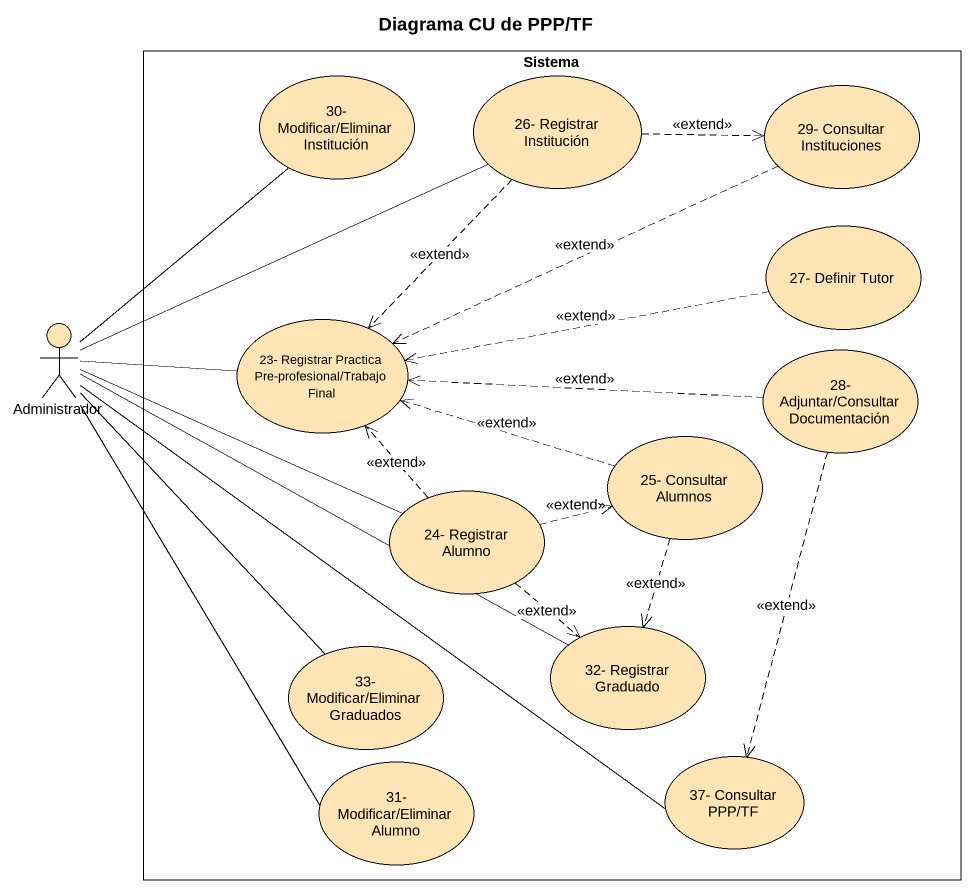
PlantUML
@startuml
title Diagrama CU de PPP/TF
rectangle Sistema {
  usecase "30- Modificar/Eliminar Institución" as u30_Modificar_Eliminar #FFE4B5
  usecase "26- Registrar Institución" as u26_Registrar_Institución #FFE4B5
  usecase "29- Consultar Instituciones" as u29_Consultar_Instituciones #FFE4B5
  usecase "27- Definir Tutor" as u27_Definir_Tutor #FFE4B5
  usecase "23- Registrar Practica Pre-profesional/Trabajo Final" as u23_Registrar_Practica_Pre #FFE4B5
  usecase "28- Adjuntar/Consultar Documentación" as u28_Adjuntar_Consultar #FFE4B5
  usecase "25- Consultar Alumnos" as u25_Consultar_Alumnos #FFE4B5
  usecase "24- Registrar Alumno" as u24_Registrar_Alumno #FFE4B5
  usecase "33- Modificar/Eliminar Graduados" as u33_Modificar_Eliminar #FFE4B5
  usecase "32- Registrar Graduado" as u32_Registrar_Graduado #FFE4B5
  usecase "31- Modificar/Eliminar Alumno" as u31_Modificar_Eliminar_Alumno #FFE4B5
  usecase "37- Consultar PPP/TF" as u37_Consultar_PPP_TF #FFE4B5
}
actor Administrador #FFE4B5
u26_Registrar_Institución .right.> u29_Consultar_Instituciones : <<extend>>
u26_Registrar_Institución ..> u23_Registrar_Practica_Pre : <<extend>>
u29_Consultar_Instituciones .left.> u23_Registrar_Practica_Pre : <<extend>>
u27_Definir_Tutor .left.> u23_Registrar_Practica_Pre : <<extend>>
Administrador -up- u30_Modificar_Eliminar
Administrador -right- u26_Registrar_Institución
Administrador -right- u23_Registrar_Practica_Pre
Administrador -right- u24_Registrar_Alumno
Administrador -- u33_Modificar_Eliminar
Administrador -right- u32_Registrar_Graduado
Administrador -- u31_Modificar_Eliminar_Alumno
Administrador -- u37_Consultar_PPP_TF
u28_Adjuntar_Consultar .left.> u23_Registrar_Practica_Pre : <<extend>>
u28_Adjuntar_Consultar ..> u37_Consultar_PPP_TF : <<extend>>
u25_Consultar_Alumnos .left.> u23_Registrar_Practica_Pre : <<extend>>
u25_Consultar_Alumnos ..> u32_Registrar_Graduado : <<extend>>
u24_Registrar_Alumno .up.> u23_Registrar_Practica_Pre : <<extend>>
u24_Registrar_Alumno .right.> u25_Consultar_Alumnos : <<extend>>
u24_Registrar_Alumno ..> u32_Registrar_Graduado : <<extend>>
@enduml
